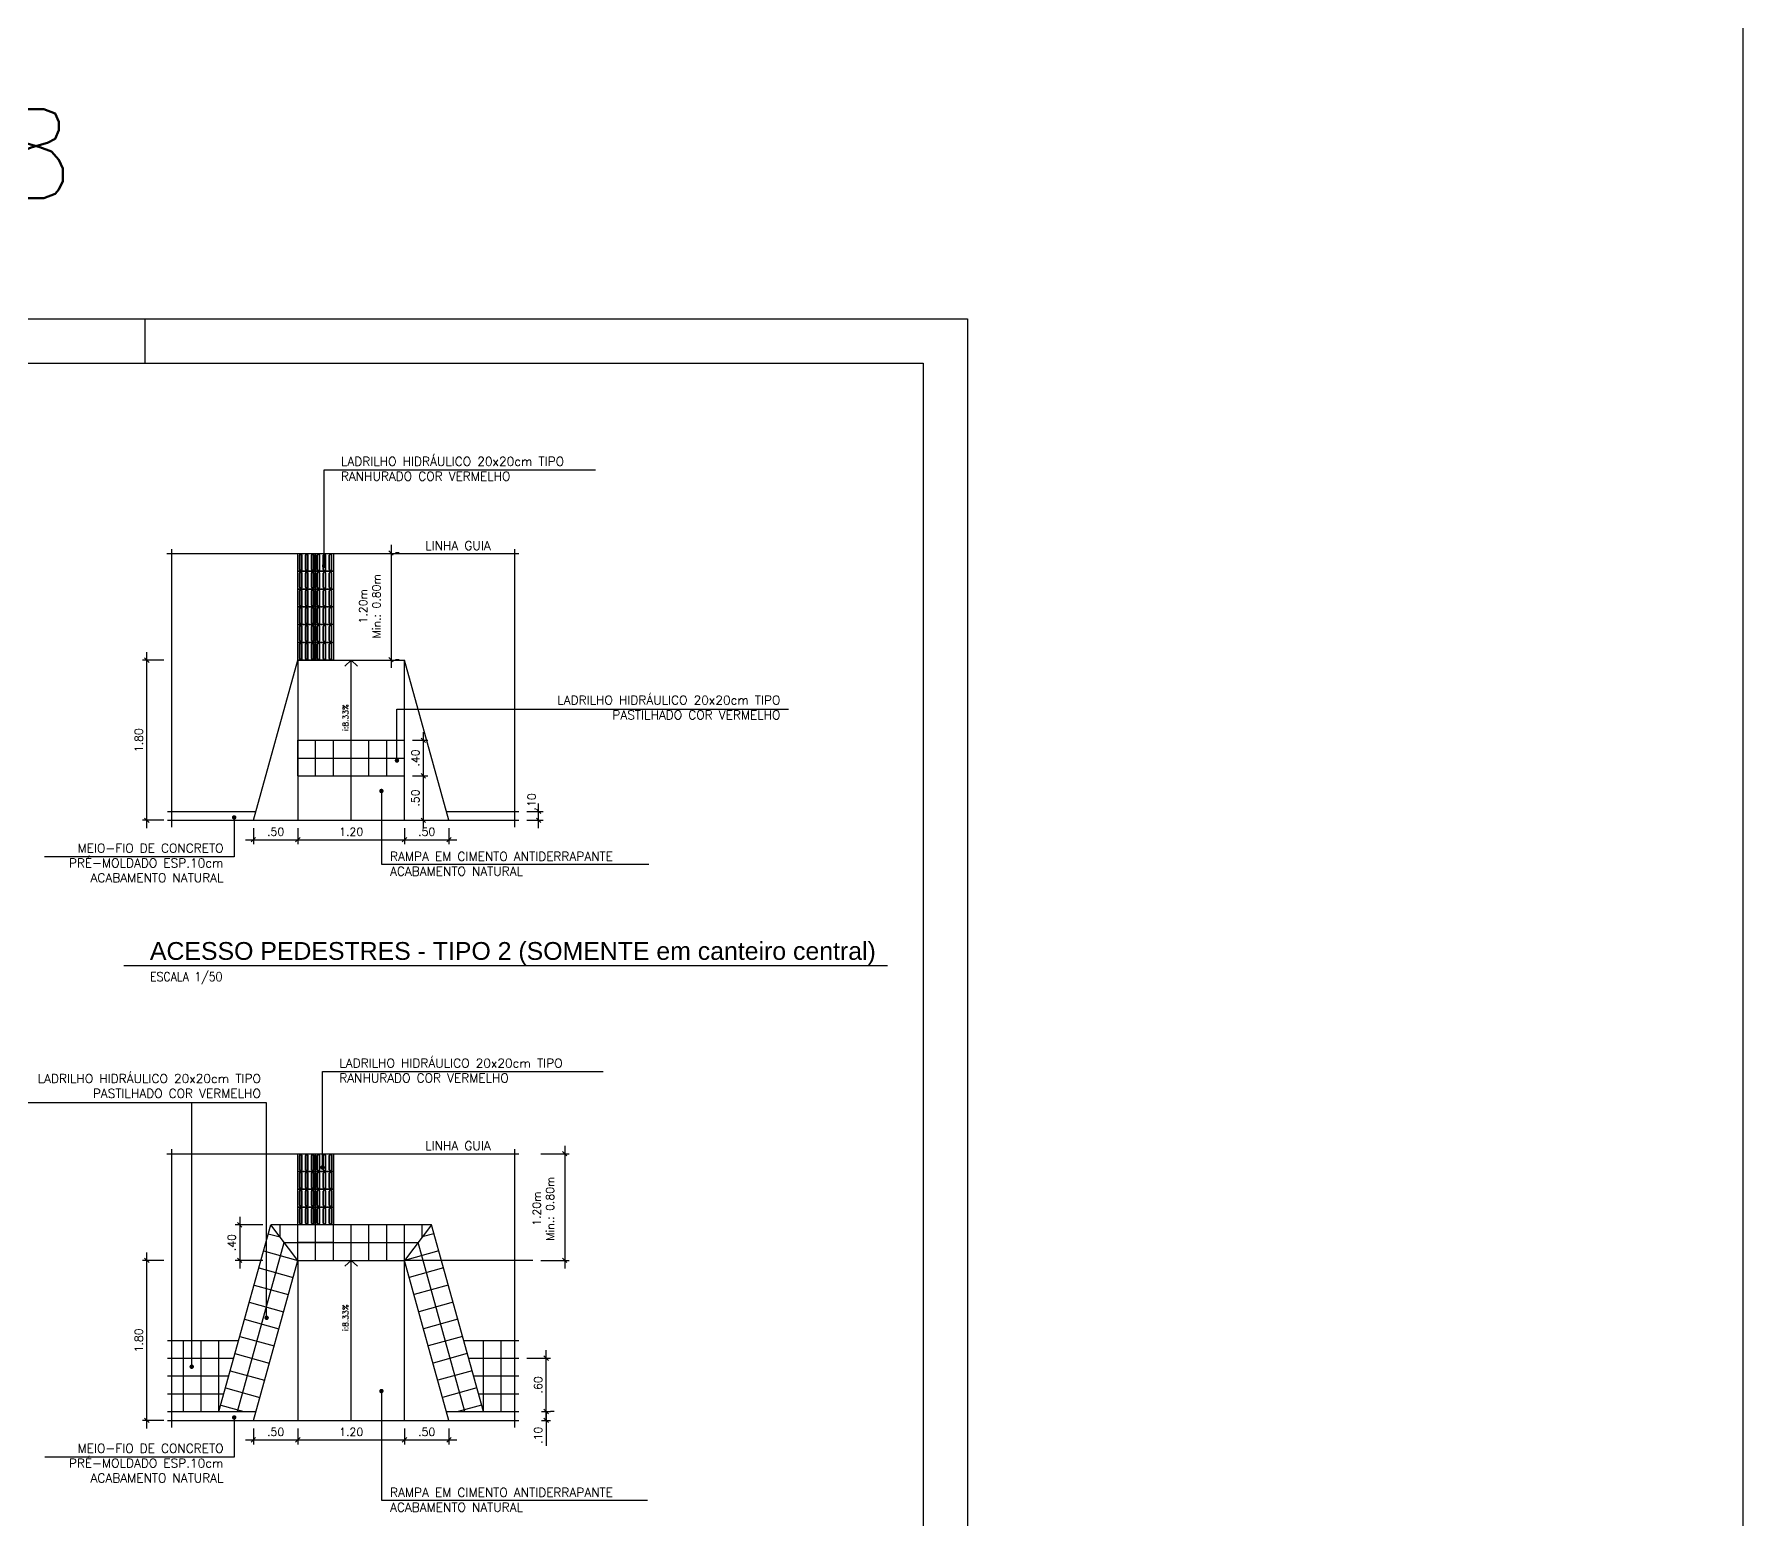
# Model space of a CAD drawing. Extents: x -1057 to 3416, y -340 to 4111.
# Drawn here: x -208.51 to -189.29, y 580.95 to 597.66 of the extents above; entities that cross this region are included whole.
import ezdxf
from ezdxf.enums import TextEntityAlignment as Align

# ---------------------------------------------------------------- set-up
doc = ezdxf.new("R2010")
doc.units = 0
doc.header["$LTSCALE"] = 50
for name, pattern in [('ACAD_ISO04W100', [30, 24, -3, 0, -3]), ('CONTINU', [0]), ('HIDDEN', [9.525, 6.35, -3.175])]:
    doc.linetypes.add(name, pattern=pattern)
for name, color, linetype in [('Cotas', 9, 'Continuous'), ('HACHURA', 8, 'Continuous'), ('medir projeto', 6, 'Continuous'), ('pena 0.09', 8, 'Continuous'), ('pena 0.1', 1, 'Continuous'), ('pena 0.2', 2, 'Continuous'), ('pena 0.5', 5, 'Continuous'), ('Texto 1', 7, 'Continuous'), ('Texto 2', 1, 'Continuous'), ('Texto 3', 3, 'Continuous')]:
    doc.layers.add(name, color=color, linetype=linetype)
doc.styles.add('arial', font='arial.ttf')
doc.styles.add('ROMANS', font='romans')
doc.styles.add('TT', font='arial.ttf')
doc.dimstyles.new('[m] 1-50', dxfattribs={"dimscale": 50, "dimtxt": 0.0018, "dimasz": 0.001, "dimexe": 0.001, "dimexo": 0.0018, "dimgap": 0.0005, "dimtad": 0, "dimzin": 4, "dimdsep": 46, "dimtxsty": 'ROMANS', "dimblk1": 'OBLIQUE', "dimblk2": 'OBLIQUE', "dimsah": 1, "dimcen": 0.001, "dimdle": 0.0018, "dimclrd": 256, "dimclre": 256, "dimclrt": 2, "dimadec": 0, "dimazin": 0, "dimtfac": 1, "dimtofl": 0, "dimtmove": 0, "dimatfit": 3, "dimldrblk": 'DOT', "dimfxl": 1, "dimtvp": 1, "dimtolj": 1, "dimtzin": 0, "dimarcsym": 0})

# ---------------------------------------------------------------- blocks, each defined once
blk = doc.blocks.new('A$C52A74C32')
at = {"layer": 'HACHURA', "color": 1}
for p, q in [((0, 4), (4, 4)), ((0, 0), (0, 4)), ((4, 4), (4, 0)), ((0.35, 3.6), (0.35, 0.4)), ((0.45, 3.6), (0.45, 0.4)), ((0.85, 3.6), (0.85, 0.4)), ((0.95, 3.6), (0.95, 0.4)), ((1.7, 3.6), (1.7, 0.4)), ((1.8, 3.6), (1.8, 0.4)), ((2.2, 3.6), (2.2, 0.4)), ((2.3, 3.6), (2.3, 0.4)), ((3.05, 3.6), (3.05, 0.4)), ((3.15, 3.6), (3.15, 0.4)), ((3.55, 3.6), (3.55, 0.4)), ((3.65, 3.6), (3.65, 0.4)), ((4, 0), (0, 0))]:
    blk.add_line(p, q, dxfattribs=at)
for centre, major_axis, start_param, end_param in [((0.65, 3.6), (-0.212, 0.212), 3.926991, 7.068583), ((2, 3.6), (-0.212, 0.212), 3.926991, 7.068583), ((3.35, 3.6), (-0.212, 0.212), 3.926991, 7.068583), ((0.65, 0.4), (0.212, 0.212), 2.356194, 5.497787), ((0.65, 3.6), (-0.141, 0.141), 3.926991, 7.068583), ((0.65, 0.4), (-0.141, 0.141), 0.785398, 3.926991), ((2, 0.4), (0.212, 0.212), 2.356194, 5.497787), ((2, 3.6), (-0.141, 0.141), 3.926991, 7.068583), ((2, 0.4), (-0.141, 0.141), 0.785398, 3.926991), ((3.35, 0.4), (0.212, 0.212), 2.356194, 5.497787), ((3.35, 3.6), (-0.141, 0.141), 3.926991, 7.068583), ((3.35, 0.4), (-0.141, 0.141), 0.785398, 3.926991)]:
    blk.add_ellipse(centre, major_axis=major_axis, ratio=1, start_param=start_param, end_param=end_param, dxfattribs=at)
blk = doc.blocks.new('*U53')
at = {"color": 8}
blk.add_line((64.2, 57), (64.2, 58), dxfattribs=at)
blk.add_lwpolyline([(0, 58), (82.7, 58), (82.7, 0), (0, 0)], close=True, dxfattribs=at)
at = {"color": 41}
blk.add_lwpolyline([(2.5, 57), (81.7, 57), (81.7, 1), (2.5, 1)], close=True, dxfattribs=at)
at = {"style": 'ROMANS'}
for tag, p, height in [('PRANCHA', (0.546, 60.716), 2), ('EQUIPE:', (64.485, 10.048), 0.2), ('REGIONAL', (68.085, 1.65), 0.2)]:
    blk.add_attdef(tag, p, '', height=height, dxfattribs=at)
at = {"color": 3, "style": 'arial'}
for tag, p in [('GERENCIA', (68.227, 13.23)), ('ETAPA', (68.114, 4.165))]:
    blk.add_attdef(tag, p, '', height=0.35, dxfattribs=at)
at = {"color": 2}
for tag, p, height, style in [('ADMINISTRAÇÃO', (68.199, 12.59), 0.2, 'arial'), ('SECRETÁRIO', (68.199, 11.922), 0.2, 'arial'), ('EQUIPE', (68.114, 10.032), 0.25, 'arial'), ('EQUIPE', (68.114, 9.632), 0.25, 'arial'), ('EQUIPE', (68.114, 9.232), 0.25, 'arial'), ('EQUIPE', (68.114, 8.832), 0.25, 'arial'), ('EQUIPE', (68.114, 8.432), 0.25, 'arial'), ('EQUIPE', (68.114, 8.032), 0.25, 'arial'), ('EQUIPE', (68.114, 7.632), 0.25, 'arial'), ('EQUIPE', (68.114, 7.232), 0.25, 'arial'), ('EQUIPE', (68.114, 6.832), 0.25, 'arial'), ('DESENHO', (78.445, 5.188), 0.25, 'ROMANS'), ('ESCALA', (78.445, 4.182), 0.25, 'ROMANS'), ('ASSUNTO', (68.114, 3.593), 0.3, 'arial'), ('ASSUNTO', (68.114, 3.164), 0.3, 'arial'), ('DATA', (78.445, 3.184), 0.25, 'ROMANS')]:
    blk.add_attdef(tag, p, '', height=height, dxfattribs=dict(at, style=style))
at = {"color": 4, "style": 'arial'}
blk.add_attdef('PROJETO', (68.114, 5.174), '', height=0.35, dxfattribs=at)
at = {"color": 6, "style": 'arial'}
blk.add_attdef('OBRA', (68.114, 2.169), '', height=0.4, dxfattribs=at)
at = {"color": 4, "style": 'arial'}
blk.add_attdef('NUM', text='', height=0.789, dxfattribs=at).set_placement((79.181, 1.511), align=Align.CENTER)
at = {"color": 9, "style": 'ROMANS'}
blk.add_attdef('ARQUIVO:', (82.058, 1.023), '', height=0.18, rotation=90, dxfattribs=at)
blk = doc.blocks.new('_OBLIQUE')
at = {"color": 0, "linetype": 'ByBlock'}
blk.add_line((-0.5, -0.5), (0.5, 0.5), dxfattribs=at)
blk = doc.blocks.new('*D55')
at = {"layer": 'Cotas', "lineweight": -2, "transparency": 16777216}
for p, q in [((-206.138, 588.596), (-205.458, 588.596)), ((-206.048, 588.725), (-206.048, 588.546)), ((-205.548, 588.725), (-205.548, 588.546))]:
    blk.add_line(p, q, dxfattribs=at)
at = {"layer": 'DEFPOINTS', "color": 0, "lineweight": -2, "transparency": 16777216}
for p in [(-206.048, 588.815), (-205.548, 588.815), (-205.548, 588.596)]:
    blk.add_point(p, dxfattribs=at)
at = {"layer": 'Cotas', "lineweight": -2, "transparency": 16777216, "xscale": 0.05, "yscale": 0.05, "zscale": 0.05, "rotation": 180}
blk.add_blockref('_OBLIQUE', (-206.048, 588.596), dxfattribs=at)
at = {"layer": 'Cotas', "lineweight": -2, "transparency": 16777216, "xscale": 0.05, "yscale": 0.05, "zscale": 0.05}
blk.add_blockref('_OBLIQUE', (-205.548, 588.596), dxfattribs=at)
at = {"layer": 'Cotas', "color": 2, "transparency": 16777216, "insert": (-205.798, 588.686), "char_height": 0.09, "attachment_point": 5, "style": 'ROMANS'}
blk.add_mtext('\\A1;.50', dxfattribs=at)
blk = doc.blocks.new('_DOT')
at = {"color": 0, "linetype": 'ByBlock'}
blk.add_line((-0.5, 0), (-1, 0), dxfattribs=at)
at = {"color": 0, "linetype": 'ByBlock', "const_width": 0.5}
blk.add_lwpolyline([(-0.25, 0, 1), (0.25, 0, 1)], format="xyb", close=True, dxfattribs=at)
blk = doc.blocks.new('*D56')
at = {"layer": 'Cotas', "lineweight": -2, "transparency": 16777216}
for p, q in [((-204.438, 588.596), (-203.758, 588.596)), ((-204.348, 588.725), (-204.348, 588.546)), ((-203.848, 588.725), (-203.848, 588.546))]:
    blk.add_line(p, q, dxfattribs=at)
at = {"layer": 'DEFPOINTS', "color": 0, "lineweight": -2, "transparency": 16777216}
for p in [(-204.348, 588.815), (-203.848, 588.815), (-203.848, 588.596)]:
    blk.add_point(p, dxfattribs=at)
at = {"layer": 'Cotas', "lineweight": -2, "transparency": 16777216, "xscale": 0.05, "yscale": 0.05, "zscale": 0.05, "rotation": 180}
blk.add_blockref('_OBLIQUE', (-204.348, 588.596), dxfattribs=at)
at = {"layer": 'Cotas', "lineweight": -2, "transparency": 16777216, "xscale": 0.05, "yscale": 0.05, "zscale": 0.05}
blk.add_blockref('_OBLIQUE', (-203.848, 588.596), dxfattribs=at)
at = {"layer": 'Cotas', "color": 2, "transparency": 16777216, "insert": (-204.098, 588.686), "char_height": 0.09, "attachment_point": 5, "style": 'ROMANS'}
blk.add_mtext('\\A1;.50', dxfattribs=at)
blk = doc.blocks.new('*D57')
at = {"layer": 'Cotas', "lineweight": -2, "transparency": 16777216}
for p, q in [((-205.638, 588.596), (-204.258, 588.596)), ((-205.548, 588.725), (-205.548, 588.546)), ((-204.348, 588.725), (-204.348, 588.546))]:
    blk.add_line(p, q, dxfattribs=at)
at = {"layer": 'DEFPOINTS', "color": 0, "lineweight": -2, "transparency": 16777216}
for p in [(-205.548, 588.815), (-204.348, 588.815), (-204.348, 588.596)]:
    blk.add_point(p, dxfattribs=at)
at = {"layer": 'Cotas', "lineweight": -2, "transparency": 16777216, "xscale": 0.05, "yscale": 0.05, "zscale": 0.05, "rotation": 180}
blk.add_blockref('_OBLIQUE', (-205.548, 588.596), dxfattribs=at)
at = {"layer": 'Cotas', "lineweight": -2, "transparency": 16777216, "xscale": 0.05, "yscale": 0.05, "zscale": 0.05}
blk.add_blockref('_OBLIQUE', (-204.348, 588.596), dxfattribs=at)
at = {"layer": 'Cotas', "color": 2, "transparency": 16777216, "insert": (-204.948, 588.686), "char_height": 0.09, "attachment_point": 5, "style": 'ROMANS'}
blk.add_mtext('\\A1;1.20', dxfattribs=at)
blk = doc.blocks.new('*D58')
at = {"layer": 'Cotas', "lineweight": -2, "transparency": 16777216}
for p, q in [((-202.839, 588.725), (-202.839, 589.005)), ((-202.971, 588.915), (-202.789, 588.915)), ((-202.971, 588.815), (-202.789, 588.815))]:
    blk.add_line(p, q, dxfattribs=at)
at = {"layer": 'DEFPOINTS', "color": 0, "lineweight": -2, "transparency": 16777216}
for p in [(-203.061, 588.915), (-203.061, 588.815), (-202.839, 588.915)]:
    blk.add_point(p, dxfattribs=at)
at = {"layer": 'Cotas', "lineweight": -2, "transparency": 16777216, "xscale": 0.05, "yscale": 0.05, "zscale": 0.05}
for p, rotation in [((-202.839, 588.915), 90), ((-202.839, 588.815), 270)]:
    blk.add_blockref('_OBLIQUE', p, dxfattribs=dict(at, rotation=rotation))
at = {"layer": 'Cotas', "color": 2, "transparency": 16777216, "insert": (-202.918, 589.022), "char_height": 0.09, "attachment_point": 5, "rotation": 90, "style": 'ROMANS'}
blk.add_mtext('\\A1;.10', dxfattribs=at)
blk = doc.blocks.new('*D59')
at = {"layer": 'Cotas', "lineweight": -2, "transparency": 16777216}
for p, q in [((-206.138, 581.846), (-205.458, 581.846)), ((-206.048, 581.975), (-206.048, 581.796)), ((-205.548, 581.975), (-205.548, 581.796))]:
    blk.add_line(p, q, dxfattribs=at)
at = {"layer": 'DEFPOINTS', "color": 0, "lineweight": -2, "transparency": 16777216}
for p in [(-206.048, 582.065), (-205.548, 582.065), (-205.548, 581.846)]:
    blk.add_point(p, dxfattribs=at)
at = {"layer": 'Cotas', "lineweight": -2, "transparency": 16777216, "xscale": 0.05, "yscale": 0.05, "zscale": 0.05, "rotation": 180}
blk.add_blockref('_OBLIQUE', (-206.048, 581.846), dxfattribs=at)
at = {"layer": 'Cotas', "lineweight": -2, "transparency": 16777216, "xscale": 0.05, "yscale": 0.05, "zscale": 0.05}
blk.add_blockref('_OBLIQUE', (-205.548, 581.846), dxfattribs=at)
at = {"layer": 'Cotas', "color": 2, "transparency": 16777216, "insert": (-205.798, 581.936), "char_height": 0.09, "attachment_point": 5, "style": 'ROMANS'}
blk.add_mtext('\\A1;.50', dxfattribs=at)
blk = doc.blocks.new('*D60')
at = {"layer": 'Cotas', "lineweight": -2, "transparency": 16777216}
for p, q in [((-204.438, 581.846), (-203.758, 581.846)), ((-204.348, 581.975), (-204.348, 581.796)), ((-203.848, 581.975), (-203.848, 581.796))]:
    blk.add_line(p, q, dxfattribs=at)
at = {"layer": 'DEFPOINTS', "color": 0, "lineweight": -2, "transparency": 16777216}
for p in [(-204.348, 582.065), (-203.848, 582.065), (-203.848, 581.846)]:
    blk.add_point(p, dxfattribs=at)
at = {"layer": 'Cotas', "lineweight": -2, "transparency": 16777216, "xscale": 0.05, "yscale": 0.05, "zscale": 0.05, "rotation": 180}
blk.add_blockref('_OBLIQUE', (-204.348, 581.846), dxfattribs=at)
at = {"layer": 'Cotas', "lineweight": -2, "transparency": 16777216, "xscale": 0.05, "yscale": 0.05, "zscale": 0.05}
blk.add_blockref('_OBLIQUE', (-203.848, 581.846), dxfattribs=at)
at = {"layer": 'Cotas', "color": 2, "transparency": 16777216, "insert": (-204.098, 581.936), "char_height": 0.09, "attachment_point": 5, "style": 'ROMANS'}
blk.add_mtext('\\A1;.50', dxfattribs=at)
blk = doc.blocks.new('*D61')
at = {"layer": 'Cotas', "lineweight": -2, "transparency": 16777216}
for p, q in [((-205.638, 581.846), (-204.258, 581.846)), ((-205.548, 581.975), (-205.548, 581.796)), ((-204.348, 581.975), (-204.348, 581.796))]:
    blk.add_line(p, q, dxfattribs=at)
at = {"layer": 'DEFPOINTS', "color": 0, "lineweight": -2, "transparency": 16777216}
for p in [(-205.548, 582.065), (-204.348, 582.065), (-204.348, 581.846)]:
    blk.add_point(p, dxfattribs=at)
at = {"layer": 'Cotas', "lineweight": -2, "transparency": 16777216, "xscale": 0.05, "yscale": 0.05, "zscale": 0.05, "rotation": 180}
blk.add_blockref('_OBLIQUE', (-205.548, 581.846), dxfattribs=at)
at = {"layer": 'Cotas', "lineweight": -2, "transparency": 16777216, "xscale": 0.05, "yscale": 0.05, "zscale": 0.05}
blk.add_blockref('_OBLIQUE', (-204.348, 581.846), dxfattribs=at)
at = {"layer": 'Cotas', "color": 2, "transparency": 16777216, "insert": (-204.948, 581.936), "char_height": 0.09, "attachment_point": 5, "style": 'ROMANS'}
blk.add_mtext('\\A1;1.20', dxfattribs=at)
blk = doc.blocks.new('*D62')
at = {"layer": 'Cotas', "lineweight": -2, "transparency": 16777216}
for p, q in [((-202.808, 582.165), (-202.705, 582.165)), ((-202.808, 582.065), (-202.705, 582.065)), ((-202.755, 582.165), (-202.755, 581.975)), ((-202.755, 582.065), (-202.755, 581.781))]:
    blk.add_line(p, q, dxfattribs=at)
at = {"layer": 'DEFPOINTS', "color": 0, "lineweight": -2, "transparency": 16777216}
for p in [(-202.898, 582.165), (-202.898, 582.065), (-202.755, 582.165)]:
    blk.add_point(p, dxfattribs=at)
at = {"layer": 'Cotas', "lineweight": -2, "transparency": 16777216, "xscale": 0.05, "yscale": 0.05, "zscale": 0.05}
for p, rotation in [((-202.755, 582.165), 90), ((-202.755, 582.065), 270)]:
    blk.add_blockref('_OBLIQUE', p, dxfattribs=dict(at, rotation=rotation))
at = {"layer": 'Cotas', "color": 2, "transparency": 16777216, "insert": (-202.845, 581.898), "char_height": 0.09, "attachment_point": 5, "rotation": 90, "style": 'ROMANS'}
blk.add_mtext('\\A1;.10', dxfattribs=at)
blk = doc.blocks.new('*D63')
at = {"layer": 'Cotas', "lineweight": -2, "transparency": 16777216}
for p, q in [((-207.247, 581.975), (-207.247, 583.955)), ((-207.055, 583.865), (-207.297, 583.865)), ((-207.055, 582.065), (-207.297, 582.065))]:
    blk.add_line(p, q, dxfattribs=at)
at = {"layer": 'DEFPOINTS', "color": 0, "lineweight": -2, "transparency": 16777216}
for p in [(-207.247, 583.865), (-206.965, 583.865), (-206.965, 582.065)]:
    blk.add_point(p, dxfattribs=at)
at = {"layer": 'Cotas', "lineweight": -2, "transparency": 16777216, "xscale": 0.05, "yscale": 0.05, "zscale": 0.05}
for p, rotation in [((-207.247, 583.865), 90), ((-207.247, 582.065), 270)]:
    blk.add_blockref('_OBLIQUE', p, dxfattribs=dict(at, rotation=rotation))
at = {"layer": 'Cotas', "color": 2, "transparency": 16777216, "insert": (-207.337, 582.965), "char_height": 0.09, "attachment_point": 5, "rotation": 90, "style": 'ROMANS'}
blk.add_mtext('\\A1;1.80', dxfattribs=at)
blk = doc.blocks.new('*D74')
at = {"layer": 'Cotas', "lineweight": -2, "transparency": 16777216}
for p, q in [((-204.499, 591.911), (-204.499, 590.531)), ((-204.409, 591.821), (-204.449, 591.821)), ((-204.409, 590.621), (-204.449, 590.621))]:
    blk.add_line(p, q, dxfattribs=at)
at = {"layer": 'DEFPOINTS', "color": 0, "lineweight": -2, "transparency": 16777216}
for p in [(-204.499, 591.821), (-204.499, 590.621), (-204.499, 590.621)]:
    blk.add_point(p, dxfattribs=at)
at = {"layer": 'Cotas', "lineweight": -2, "transparency": 16777216, "xscale": 0.05, "yscale": 0.05, "zscale": 0.05}
for p, rotation in [((-204.499, 591.821), 90), ((-204.499, 590.621), 270)]:
    blk.add_blockref('_OBLIQUE', p, dxfattribs=dict(at, rotation=rotation))
at = {"layer": 'Cotas', "color": 2, "transparency": 16777216, "insert": (-204.739, 591.221), "char_height": 0.09, "attachment_point": 5, "rotation": 90, "style": 'ROMANS'}
blk.add_mtext('\\A1;1.20m\\PMin.: 0.80m', dxfattribs=at)
blk = doc.blocks.new('*D75')
at = {"layer": 'Cotas', "lineweight": -2, "transparency": 16777216}
for p, q in [((-202.546, 585.155), (-202.546, 583.775)), ((-202.815, 585.065), (-202.496, 585.065)), ((-202.815, 583.865), (-202.496, 583.865))]:
    blk.add_line(p, q, dxfattribs=at)
at = {"layer": 'DEFPOINTS', "color": 0, "lineweight": -2, "transparency": 16777216}
for p in [(-202.905, 585.065), (-202.905, 583.865), (-202.546, 583.865)]:
    blk.add_point(p, dxfattribs=at)
at = {"layer": 'Cotas', "lineweight": -2, "transparency": 16777216, "xscale": 0.05, "yscale": 0.05, "zscale": 0.05}
for p, rotation in [((-202.546, 585.065), 90), ((-202.546, 583.865), 270)]:
    blk.add_blockref('_OBLIQUE', p, dxfattribs=dict(at, rotation=rotation))
at = {"layer": 'Cotas', "color": 2, "transparency": 16777216, "insert": (-202.786, 584.446), "char_height": 0.09, "attachment_point": 5, "rotation": 90, "style": 'ROMANS'}
blk.add_mtext('\\A1;1.20m\\PMin.: 0.80m', dxfattribs=at)
blk = doc.blocks.new('titulo_padrao_pmv')
at = {"layer": 'Texto 2', "linetype": 'Continuous', "style": 'ROMANS', "width": 0.9}
blk.add_attdef('ESCALA', (0.59269, -0.35325), '', height=0.2, dxfattribs=at)
at = {"layer": 'Texto 3', "style": 'ROMANS', "width": 0.9}
blk.add_attdef('TÍTULO', (0.58776, 0.12414), '', height=0.35, dxfattribs=at)
blk = doc.blocks.new('*D72')
at = {"layer": 'Cotas', "lineweight": -2, "transparency": 16777216}
for p, q in [((-207.247, 588.725), (-207.247, 590.705)), ((-207.055, 590.615), (-207.297, 590.615)), ((-207.055, 588.815), (-207.297, 588.815))]:
    blk.add_line(p, q, dxfattribs=at)
at = {"layer": 'DEFPOINTS', "color": 0, "lineweight": -2, "transparency": 16777216}
for p in [(-207.247, 590.615), (-206.965, 590.615), (-206.965, 588.815)]:
    blk.add_point(p, dxfattribs=at)
at = {"layer": 'Cotas', "lineweight": -2, "transparency": 16777216, "xscale": 0.05, "yscale": 0.05, "zscale": 0.05}
for p, rotation in [((-207.247, 590.615), 90), ((-207.247, 588.815), 270)]:
    blk.add_blockref('_OBLIQUE', p, dxfattribs=dict(at, rotation=rotation))
at = {"layer": 'Cotas', "color": 2, "transparency": 16777216, "insert": (-207.337, 589.715), "char_height": 0.09, "attachment_point": 5, "rotation": 90, "style": 'ROMANS'}
blk.add_mtext('\\A1;1.80', dxfattribs=at)
blk = doc.blocks.new('*D96')
at = {"layer": 'Cotas', "lineweight": -2, "transparency": 16777216}
for p, q in [((-204.258, 589.315), (-204.086, 589.315)), ((-204.136, 588.725), (-204.136, 589.405)), ((-204.258, 588.815), (-204.086, 588.815))]:
    blk.add_line(p, q, dxfattribs=at)
at = {"layer": 'DEFPOINTS', "color": 0, "lineweight": -2, "transparency": 16777216}
for p in [(-204.348, 589.315), (-204.136, 589.315), (-204.348, 588.815)]:
    blk.add_point(p, dxfattribs=at)
at = {"layer": 'Cotas', "lineweight": -2, "transparency": 16777216, "xscale": 0.05, "yscale": 0.05, "zscale": 0.05}
for p, rotation in [((-204.136, 589.315), 90), ((-204.136, 588.815), 270)]:
    blk.add_blockref('_OBLIQUE', p, dxfattribs=dict(at, rotation=rotation))
at = {"layer": 'Cotas', "color": 2, "transparency": 16777216, "insert": (-204.226, 589.065), "char_height": 0.09, "attachment_point": 5, "rotation": 90, "style": 'ROMANS'}
blk.add_mtext('\\A1;.50', dxfattribs=at)
blk = doc.blocks.new('*D97')
at = {"layer": 'Cotas', "lineweight": -2, "transparency": 16777216}
for p, q in [((-204.258, 589.715), (-204.086, 589.715)), ((-204.136, 589.225), (-204.136, 589.805)), ((-204.258, 589.315), (-204.086, 589.315))]:
    blk.add_line(p, q, dxfattribs=at)
at = {"layer": 'DEFPOINTS', "color": 0, "lineweight": -2, "transparency": 16777216}
for p in [(-204.348, 589.715), (-204.136, 589.715), (-204.348, 589.315)]:
    blk.add_point(p, dxfattribs=at)
at = {"layer": 'Cotas', "lineweight": -2, "transparency": 16777216, "xscale": 0.05, "yscale": 0.05, "zscale": 0.05}
for p, rotation in [((-204.136, 589.715), 90), ((-204.136, 589.315), 270)]:
    blk.add_blockref('_OBLIQUE', p, dxfattribs=dict(at, rotation=rotation))
at = {"layer": 'Cotas', "color": 2, "transparency": 16777216, "insert": (-204.226, 589.515), "char_height": 0.09, "attachment_point": 5, "rotation": 90, "style": 'ROMANS'}
blk.add_mtext('\\A1;.40', dxfattribs=at)
blk = doc.blocks.new('*D98')
at = {"layer": 'Cotas', "lineweight": -2, "transparency": 16777216}
for p, q in [((-206.202, 584.355), (-206.202, 583.775)), ((-205.942, 584.265), (-206.252, 584.265)), ((-205.942, 583.865), (-206.252, 583.865))]:
    blk.add_line(p, q, dxfattribs=at)
at = {"layer": 'DEFPOINTS', "color": 0, "lineweight": -2, "transparency": 16777216}
for p in [(-205.852, 584.265), (-206.202, 583.865), (-205.852, 583.865)]:
    blk.add_point(p, dxfattribs=at)
at = {"layer": 'Cotas', "lineweight": -2, "transparency": 16777216, "xscale": 0.05, "yscale": 0.05, "zscale": 0.05}
for p, rotation in [((-206.202, 584.265), 90), ((-206.202, 583.865), 270)]:
    blk.add_blockref('_OBLIQUE', p, dxfattribs=dict(at, rotation=rotation))
at = {"layer": 'Cotas', "color": 2, "transparency": 16777216, "insert": (-206.292, 584.065), "char_height": 0.09, "attachment_point": 5, "rotation": 90, "style": 'ROMANS'}
blk.add_mtext('\\A1;.40', dxfattribs=at)
blk = doc.blocks.new('*D68')
at = {"layer": 'Cotas', "lineweight": -2, "transparency": 16777216}
for p, q in [((-202.755, 582.075), (-202.755, 582.855)), ((-202.971, 582.765), (-202.705, 582.765)), ((-202.665, 582.165), (-202.705, 582.165))]:
    blk.add_line(p, q, dxfattribs=at)
at = {"layer": 'DEFPOINTS', "color": 0, "lineweight": -2, "transparency": 16777216}
for p in [(-203.061, 582.765), (-202.755, 582.765), (-202.755, 582.165)]:
    blk.add_point(p, dxfattribs=at)
at = {"layer": 'Cotas', "lineweight": -2, "transparency": 16777216, "xscale": 0.05, "yscale": 0.05, "zscale": 0.05}
for p, rotation in [((-202.755, 582.765), 90), ((-202.755, 582.165), 270)]:
    blk.add_blockref('_OBLIQUE', p, dxfattribs=dict(at, rotation=rotation))
at = {"layer": 'Cotas', "color": 2, "transparency": 16777216, "insert": (-202.845, 582.465), "char_height": 0.09, "attachment_point": 5, "rotation": 90, "style": 'ROMANS'}
blk.add_mtext('\\A1;.60', dxfattribs=at)

msp = doc.modelspace()

# ---------------------------------------------------------------- linework, layer by layer
at = {"layer": 'HACHURA', "linetype": 'HIDDEN', "ltscale": 0.25}
msp.add_line((-202.905, 583.865), (-204.348, 583.865), dxfattribs=at)
at = {"layer": 'medir projeto', "color": 7, "linetype": 'CONTINU', "lineweight": -2}
msp.add_lwpolyline([(-304.285, 625.077), (-189.293, 625.077), (-189.293, 559.783), (-304.285, 559.783)], close=True, dxfattribs=at)
at = {"layer": 'pena 0.09'}
for p, q in [((-205.253, 592.758), (-202.199, 592.758)), ((-204.948, 590.615), (-205.02, 590.548)), ((-204.948, 588.815), (-204.948, 590.615)), ((-204.948, 590.615), (-204.877, 590.548)), ((-204.433, 590.063), (-200.028, 590.063)), ((-205.271, 585.99), (-202.112, 585.99)), ((-205.899, 585.636), (-208.972, 585.636)), ((-204.948, 583.865), (-205.02, 583.798)), ((-204.948, 582.065), (-204.948, 583.865)), ((-204.948, 583.865), (-204.877, 583.798))]:
    msp.add_line(p, q, dxfattribs=at)
at = {"layer": 'pena 0.09', "linetype": 'ACAD_ISO04W100', "ltscale": 0.01}
for p, q in [((-206.965, 588.737), (-206.965, 591.865)), ((-203.111, 591.865), (-203.111, 588.737)), ((-206.965, 581.987), (-206.965, 585.115)), ((-203.111, 585.115), (-203.111, 581.987))]:
    msp.add_line(p, q, dxfattribs=at)
at = {"layer": 'pena 0.09'}
for points in [[(-206.264, 588.403), (-208.399, 588.403)], [(-204.608, 588.32), (-201.598, 588.32)], [(-206.264, 581.653), (-208.395, 581.653)], [(-204.608, 581.167), (-201.616, 581.167)]]:
    msp.add_lwpolyline(points, dxfattribs=at)
at = {"layer": 'pena 0.1', "color": 1}
for p, q in [((-205.548, 589.715), (-204.348, 589.715)), ((-205.548, 589.315), (-205.548, 589.715)), ((-205.348, 589.315), (-205.348, 589.715)), ((-205.148, 589.315), (-205.148, 589.715)), ((-204.948, 589.315), (-204.948, 589.715)), ((-204.748, 589.315), (-204.748, 589.715)), ((-204.548, 589.315), (-204.548, 589.715)), ((-204.348, 589.315), (-204.348, 589.715)), ((-205.548, 589.515), (-204.348, 589.515)), ((-205.548, 589.315), (-204.348, 589.315)), ((-206.436, 582.165), (-205.852, 584.265)), ((-205.88, 584.165), (-205.748, 584.128)), ((-204.044, 584.265), (-205.852, 584.265)), ((-205.548, 583.865), (-205.852, 584.265)), ((-205.748, 584.128), (-205.748, 584.265)), ((-205.548, 583.865), (-205.548, 584.265)), ((-205.348, 583.865), (-205.348, 584.265)), ((-205.148, 583.865), (-205.148, 584.265)), ((-204.948, 583.865), (-204.948, 584.265)), ((-204.748, 583.865), (-204.748, 584.265)), ((-204.548, 583.865), (-204.548, 584.265)), ((-204.044, 584.265), (-204.348, 583.865)), ((-204.348, 583.865), (-204.348, 584.265)), ((-204.148, 584.128), (-204.148, 584.265)), ((-204.017, 584.165), (-204.148, 584.128)), ((-203.461, 582.165), (-204.044, 584.265)), ((-206.228, 582.165), (-205.7, 584.065)), ((-205.934, 583.972), (-205.548, 583.865)), ((-205.7, 584.065), (-204.196, 584.065)), ((-205.148, 584.065), (-205.548, 584.065)), ((-203.963, 583.972), (-204.348, 583.865)), ((-203.669, 582.165), (-204.196, 584.065)), ((-205.987, 583.78), (-205.602, 583.673)), ((-203.91, 583.78), (-204.295, 583.673)), ((-206.041, 583.587), (-205.656, 583.48)), ((-203.856, 583.587), (-204.241, 583.48)), ((-206.094, 583.394), (-205.709, 583.287)), ((-203.802, 583.394), (-204.188, 583.287)), ((-206.148, 583.202), (-205.763, 583.095)), ((-203.749, 583.202), (-204.134, 583.095)), ((-207.015, 582.965), (-206.214, 582.965)), ((-206.836, 582.165), (-206.836, 582.965)), ((-206.636, 582.165), (-206.636, 582.965)), ((-206.436, 582.165), (-206.436, 582.965)), ((-206.202, 583.009), (-205.816, 582.902)), ((-203.695, 583.009), (-204.081, 582.902)), ((-203.683, 582.965), (-203.061, 582.965)), ((-203.461, 582.165), (-203.461, 582.965)), ((-203.261, 582.165), (-203.261, 582.965)), ((-206.255, 582.816), (-205.87, 582.709)), ((-203.642, 582.816), (-204.027, 582.709)), ((-207.015, 582.765), (-206.269, 582.765)), ((-206.309, 582.623), (-205.923, 582.516)), ((-203.588, 582.623), (-203.974, 582.516)), ((-203.628, 582.765), (-203.061, 582.765)), ((-207.015, 582.565), (-206.325, 582.565)), ((-206.362, 582.431), (-205.977, 582.324)), ((-203.535, 582.431), (-203.92, 582.324)), ((-203.572, 582.565), (-203.061, 582.565)), ((-207.015, 582.365), (-206.38, 582.365)), ((-206.416, 582.238), (-206.154, 582.165)), ((-203.481, 582.238), (-203.743, 582.165)), ((-203.517, 582.365), (-203.061, 582.365))]:
    msp.add_line(p, q, dxfattribs=at)
at = {"layer": 'pena 0.1', "color": 1, "linetype": 'Continuous'}
msp.add_line((-207.506, 587.183), (-198.914, 587.183), dxfattribs=at)
at = {"layer": 'pena 0.2', "color": 2}
for p, q in [((-205.348, 590.615), (-205.348, 591.815)), ((-205.148, 591.615), (-205.548, 591.615)), ((-205.148, 591.415), (-205.548, 591.415)), ((-205.148, 591.215), (-205.548, 591.215)), ((-205.148, 591.015), (-205.548, 591.015)), ((-205.148, 590.815), (-205.548, 590.815)), ((-205.348, 584.265), (-205.348, 585.065)), ((-205.148, 584.865), (-205.548, 584.865)), ((-205.148, 584.665), (-205.548, 584.665)), ((-205.148, 584.465), (-205.548, 584.465)), ((-205.548, 583.865), (-204.348, 583.865))]:
    msp.add_line(p, q, dxfattribs=at)
at = {"layer": 'pena 0.2'}
for p, q in [((-206.048, 588.815), (-205.548, 590.615)), ((-205.548, 590.615), (-205.548, 588.815)), ((-205.548, 590.615), (-204.348, 590.615)), ((-203.848, 588.815), (-204.348, 590.615)), ((-204.348, 588.815), (-204.348, 590.615)), ((-207.015, 588.915), (-206.021, 588.915)), ((-207.015, 588.815), (-203.061, 588.815)), ((-203.876, 588.915), (-203.061, 588.915)), ((-205.548, 584.265), (-205.548, 585.065)), ((-205.148, 584.265), (-205.148, 585.065)), ((-206.048, 582.065), (-205.548, 583.865)), ((-205.548, 583.865), (-205.548, 582.065)), ((-203.848, 582.065), (-204.348, 583.865)), ((-204.348, 582.065), (-204.348, 583.865)), ((-207.015, 582.165), (-206.021, 582.165)), ((-207.015, 582.065), (-203.061, 582.065)), ((-203.876, 582.165), (-203.061, 582.165))]:
    msp.add_line(p, q, dxfattribs=at)
msp.add_lwpolyline([(-205.548, 591.815), (-205.148, 591.815), (-205.148, 590.615), (-205.548, 590.615)], close=True, dxfattribs=at)
at = {"layer": 'pena 0.5', "color": 5, "linetype": 'ACAD_ISO04W100', "ltscale": 0.4}
for p, q in [((-207.021, 591.815), (-203.061, 591.815)), ((-207.021, 585.065), (-203.061, 585.065))]:
    msp.add_line(p, q, dxfattribs=at)

# ---------------------------------------------------------------- block references
ref = msp.add_blockref('*U53', (-239.365, 565.454), dxfattribs=dict(xscale=0.5, yscale=0.5, zscale=0.5))
ref.add_attrib('PRANCHA', 'padrao_pmv_A1_1/50_atualização: 30/06/08', (-239.092, 595.813), dxfattribs={"height": 1, "style": 'ROMANS'})
at = {"layer": 'HACHURA', "xscale": 0.04999999998835847, "yscale": 0.04999999998835847, "zscale": 0.04999999998835847, "rotation": 180}
for p in [(-205.348, 591.815), (-205.148, 591.815), (-205.348, 591.615), (-205.148, 591.615), (-205.348, 591.415), (-205.148, 591.415), (-205.348, 591.215), (-205.148, 591.215), (-205.348, 591.015), (-205.148, 591.015), (-205.348, 590.815), (-205.148, 590.815), (-205.348, 585.065), (-205.148, 585.065), (-205.348, 584.865), (-205.148, 584.865), (-205.348, 584.665), (-205.148, 584.665), (-205.348, 584.465), (-205.148, 584.465)]:
    msp.add_blockref('A$C52A74C32', p, dxfattribs=at)
at = {"layer": 'Texto 2'}
ref = msp.add_blockref('titulo_padrao_pmv', (-207.506, 587.183), dxfattribs=dict(at, xscale=50, yscale=50, zscale=50))
ref.add_attrib('TÍTULO', 'ACESSO PEDESTRES - TIPO 2 (SOMENTE em canteiro central)', (-207.212, 587.245), dxfattribs={"layer": '0', "color": 3, "height": 0.2, "style": 'TT'})
ref.add_attrib('ESCALA', 'ESCALA 1/50', (-207.21, 587.006), dxfattribs={"layer": '0', "color": 2, "height": 0.1, "style": 'ROMANS', "width": 0.9})

# ---------------------------------------------------------------- texts
at = {"layer": 'Texto 1', "linetype": 'Continuous', "char_height": 0.1, "style": 'ROMANS'}
for s, insert, width, attachment_point in [('LADRILHO HIDRÁULICO 20x20cm TIPO RANHURADO COR VERMELHO', (-205.064, 592.901), 2.99339, 1), ('LINHA GUIA', (-204.115, 591.954), 3.42213, 1), ('LADRILHO HIDRÁULICO 20x20cm TIPO PASTILHADO COR VERMELHO', (-200.119, 590.216), 2.87917, 3), ('MEIO-FIO DE CONCRETO\\PPRÉ-MOLDADO ESP.10cm\\PACABAMENTO NATURAL', (-206.384, 588.551), 3.52503, 3), ('RAMPA EM CIMENTO ANTIDERRAPANTE\\PACABAMENTO NATURAL', (-204.511, 588.458), 3.26602, 1), ('LADRILHO HIDRÁULICO 20x20cm TIPO RANHURADO COR VERMELHO', (-205.082, 586.133), 3.42213, 1), ('LADRILHO HIDRÁULICO 20x20cm TIPO PASTILHADO COR VERMELHO', (-205.964, 585.96), 3.04102, 3), ('LINHA GUIA', (-204.115, 585.204), 3.42213, 1), ('MEIO-FIO DE CONCRETO\\PPRÉ-MOLDADO ESP.10cm\\PACABAMENTO NATURAL', (-206.384, 581.801), 3.52503, 3), ('RAMPA EM CIMENTO ANTIDERRAPANTE\\PACABAMENTO NATURAL', (-204.511, 581.305), 3.26602, 1)]:
    msp.add_mtext(s, dxfattribs=dict(at, insert=insert, width=width, attachment_point=attachment_point))
at = {"layer": 'Texto 2', "linetype": 'Continuous', "char_height": 0.0625, "attachment_point": 1, "rotation": 90, "style": 'ROMANS'}
for insert in [(-205.043, 589.819), (-205.043, 583.069)]:
    msp.add_mtext('i:8.33%', dxfattribs=dict(at, insert=insert))

# ---------------------------------------------------------------- dimensions: what is measured, and where the dimension line sits
at = {"layer": 'Cotas'}
dim = msp.add_aligned_dim(p1=(-204.499, 591.821), p2=(-204.499, 590.621), distance=0, text='1.20m\\PMin.: 0.80m', dimstyle='[m] 1-50', dxfattribs=at)
dim.commit()
dim.dimension.update_dxf_attribs({"geometry": '*D74', "text_midpoint": (-204.739, 591.221)})
for base, p1, p2, picture, middle in [((-207.247, 590.615), (-206.965, 588.815), (-206.965, 590.615), '*D72', (-207.337, 589.715)), ((-204.136, 589.315), (-204.348, 588.815), (-204.348, 589.315), '*D96', (-204.226, 589.065)), ((-206.202, 583.865), (-205.852, 584.265), (-205.852, 583.865), '*D98', (-206.292, 584.065)), ((-207.247, 583.865), (-206.965, 582.065), (-206.965, 583.865), '*D63', (-207.337, 582.965)), ((-202.755, 582.765), (-202.755, 582.165), (-203.061, 582.765), '*D68', (-202.845, 582.465))]:
    dim = msp.add_linear_dim(base=base, p1=p1, p2=p2, angle=90, dimstyle='[m] 1-50', dxfattribs=at)
    dim.commit()
    dim.dimension.update_dxf_attribs({"geometry": picture, "text_midpoint": middle})
dim = msp.add_linear_dim(base=(-204.136, 589.715), p1=(-204.348, 589.315), p2=(-204.348, 589.715), angle=90, dimstyle='[m] 1-50', override={"dimtmove": 1}, dxfattribs=at)
dim.commit()
dim.dimension.update_dxf_attribs({"geometry": '*D97', "text_midpoint": (-204.226, 589.515)})
dim = msp.add_linear_dim(base=(-202.839, 588.915), p1=(-203.061, 588.815), p2=(-203.061, 588.915), angle=90, dimstyle='[m] 1-50', override={"dimtmove": 2}, dxfattribs=at)
dim.commit()
dim.dimension.update_dxf_attribs({"geometry": '*D58', "text_midpoint": (-202.918, 589.022), "dimtype": 160})
for base, p1, p2, picture, middle in [((-205.548, 588.596), (-206.048, 588.815), (-205.548, 588.815), '*D55', (-205.798, 588.686)), ((-204.348, 588.596), (-205.548, 588.815), (-204.348, 588.815), '*D57', (-204.948, 588.686)), ((-203.848, 588.596), (-204.348, 588.815), (-203.848, 588.815), '*D56', (-204.098, 588.686)), ((-205.548, 581.846), (-206.048, 582.065), (-205.548, 582.065), '*D59', (-205.798, 581.936)), ((-204.348, 581.846), (-205.548, 582.065), (-204.348, 582.065), '*D61', (-204.948, 581.936)), ((-203.848, 581.846), (-204.348, 582.065), (-203.848, 582.065), '*D60', (-204.098, 581.936))]:
    dim = msp.add_linear_dim(base=base, p1=p1, p2=p2, dimstyle='[m] 1-50', dxfattribs=at)
    dim.commit()
    dim.dimension.update_dxf_attribs({"geometry": picture, "text_midpoint": middle})
dim = msp.add_linear_dim(base=(-202.546, 583.865), p1=(-202.905, 585.065), p2=(-202.905, 583.865), angle=270, text='1.20m\\PMin.: 0.80m', dimstyle='[m] 1-50', dxfattribs=at)
dim.commit()
dim.dimension.update_dxf_attribs({"geometry": '*D75', "text_midpoint": (-202.546, 584.446), "dimtype": 161})
dim = msp.add_linear_dim(base=(-202.755, 582.165), p1=(-202.898, 582.065), p2=(-202.898, 582.165), angle=90, dimstyle='[m] 1-50', dxfattribs=at)
dim.commit()
dim.dimension.update_dxf_attribs({"geometry": '*D62', "text_midpoint": (-202.755, 581.898), "dimtype": 160})

# ---------------------------------------------------------------- leaders
at = {"layer": 'pena 0.09'}
for points in [[(-205.253, 591.678), (-205.253, 592.758)], [(-204.433, 589.487), (-204.433, 590.063)], [(-204.608, 589.144), (-204.608, 588.32)], [(-206.264, 588.847), (-206.264, 588.403)], [(-205.271, 584.91), (-205.271, 585.99)], [(-206.742, 582.669), (-206.742, 585.636)], [(-205.899, 583.219), (-205.899, 585.636)], [(-204.608, 582.395), (-204.608, 581.167)], [(-206.264, 582.098), (-206.264, 581.653)]]:
    msp.add_leader(points, dimstyle='[m] 1-50', dxfattribs=at)

doc.saveas('drawing.dxf')
